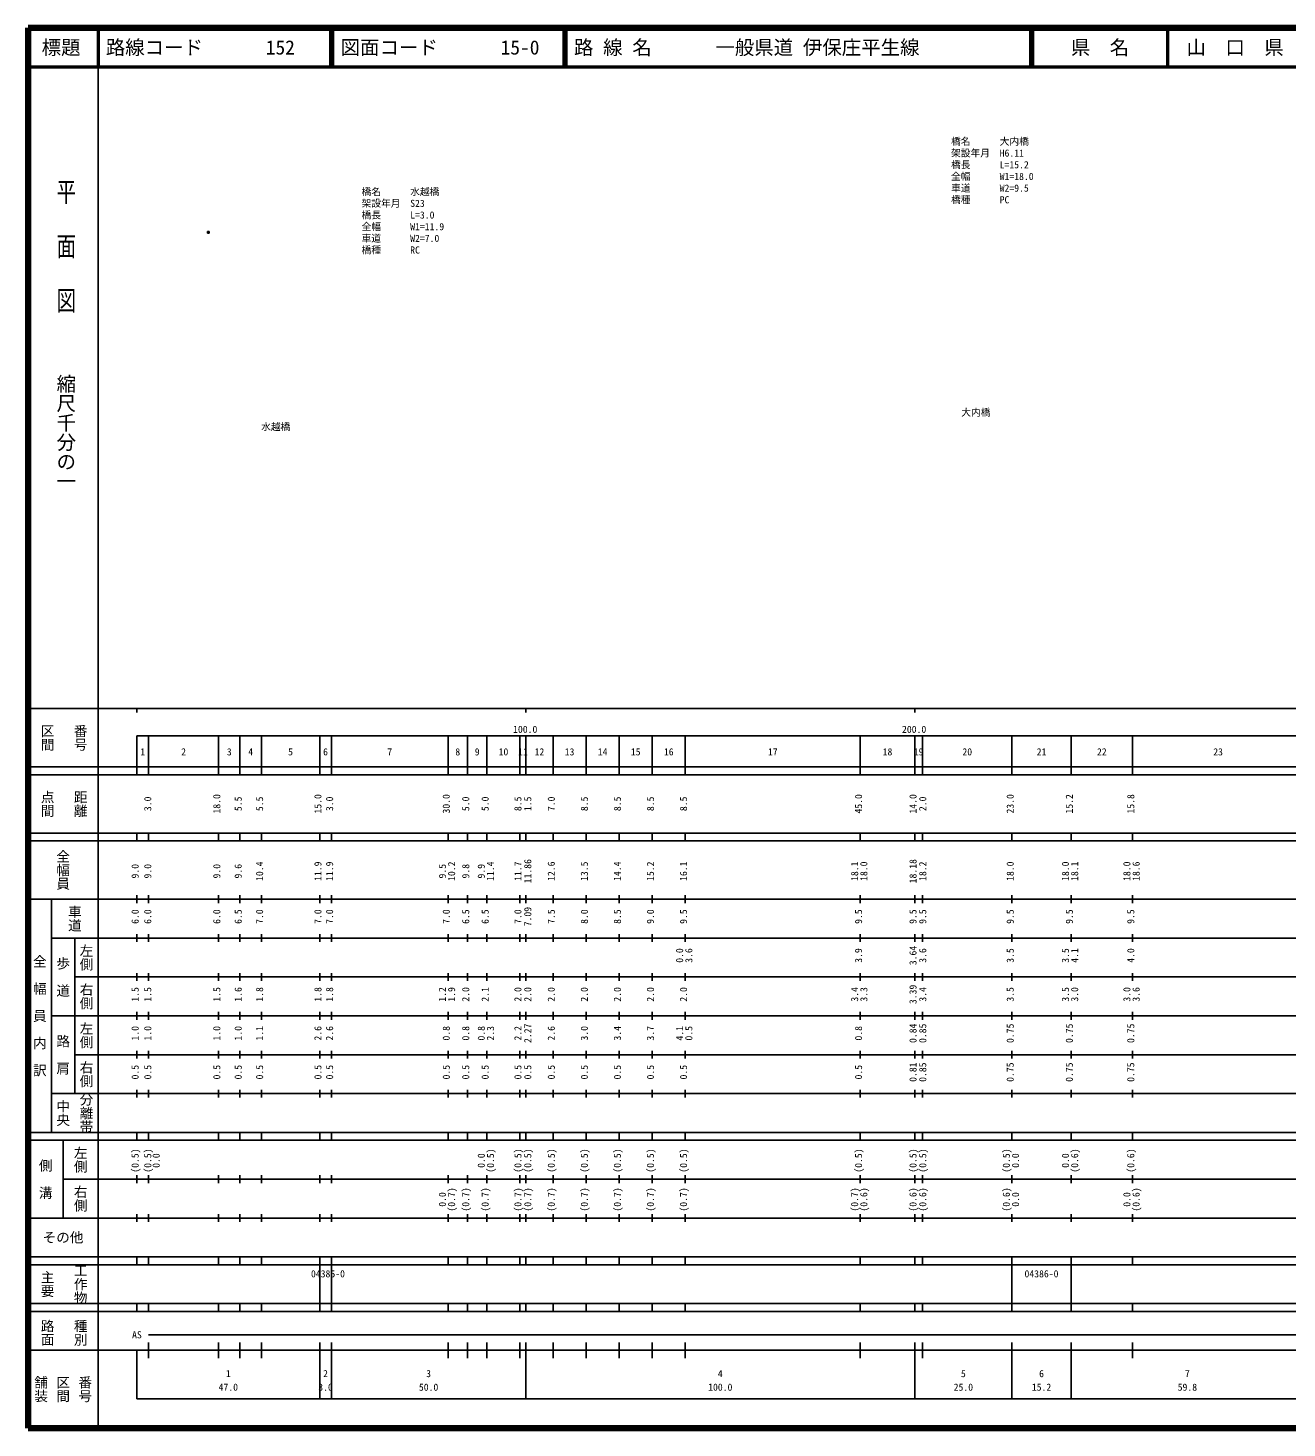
# Model space of a CAD drawing. Units: millimetres on the paper. Extents: x 40 to 680, y 20 to 380.
# Drawn here: x 40 to 363.7, y 20 to 380 of the extents above; entities that cross this region are included whole.
import ezdxf
from ezdxf.enums import TextEntityAlignment as Align

# ---------------------------------------------------------------- set-up
doc = ezdxf.new("R2010")
doc.units = ezdxf.units.MM
doc.header["$PDMODE"] = 32
doc.header["$PDSIZE"] = 0.5
for name, color, linetype in [('M-OTRS', 6, 'Continuous'), ('M-STR-HTXT', 7, 'Continuous'), ('M-STR-STR1', 1, 'Continuous'), ('M-TTL-TXT', 7, 'Continuous')]:
    doc.layers.add(name, color=color, linetype=linetype)
for name, color, linetype, lineweight in [('M-TTL', 2, 'Continuous', 140), ('M-TTL-BAND', 7, 'Continuous', 25), ('M-TTL-LINE', 7, 'Continuous', 50)]:
    doc.layers.add(name, color=color, linetype=linetype, lineweight=lineweight)
doc.styles.add('@ＭＳ ゴシック', font='')
doc.styles.add('ＭＳ ゴシック', font='')
doc.styles.get('@ＭＳ ゴシック').set_extended_font_data('@MS Gothic')
doc.styles.get('ＭＳ ゴシック').set_extended_font_data('MS Gothic')

msp = doc.modelspace()

# ---------------------------------------------------------------- linework, layer by layer
at = {"layer": 'M-OTRS'}
msp.add_point((86.365, 327.456), dxfattribs=at)
at = {"layer": 'M-TTL'}
for p, q in [((40, 380), (40, 20)), ((680, 380), (40, 380)), ((40, 20), (680, 20))]:
    msp.add_line(p, q, dxfattribs=at)
at = {"layer": 'M-TTL-BAND'}
for p, q in [((58, 370), (58, 20)), ((40, 205), (579, 205)), ((68, 205), (68, 204)), ((168, 205), (168, 204)), ((268, 205), (268, 204)), ((68, 198), (579, 198)), ((68, 198), (68, 188)), ((71, 188), (71, 198)), ((89, 188), (89, 198)), ((94.5, 188), (94.5, 198)), ((100, 188), (100, 198)), ((115, 188), (115, 198)), ((118, 188), (118, 198)), ((148, 188), (148, 198)), ((153, 188), (153, 198)), ((158, 188), (158, 198)), ((166.5, 188), (166.5, 198)), ((168, 188), (168, 198)), ((175, 188), (175, 198)), ((183.5, 188), (183.5, 198)), ((192, 188), (192, 198)), ((200.5, 188), (200.5, 198)), ((209, 188), (209, 198)), ((254, 188), (254, 198)), ((268, 188), (268, 198)), ((270, 188), (270, 198)), ((293, 188), (293, 198)), ((308.2, 188), (308.2, 198)), ((324, 188), (324, 198)), ((40, 190), (579, 190)), ((40, 188), (579, 188)), ((40, 173), (579, 173)), ((68, 171), (68, 173)), ((71, 171), (71, 173)), ((89, 171), (89, 173)), ((94.5, 171), (94.5, 173)), ((100, 171), (100, 173)), ((115, 171), (115, 173)), ((118, 171), (118, 173)), ((148, 171), (148, 173)), ((153, 171), (153, 173)), ((158, 171), (158, 173)), ((166.5, 171), (166.5, 173)), ((168, 171), (168, 173)), ((175, 171), (175, 173)), ((183.5, 171), (183.5, 173)), ((192, 171), (192, 173)), ((200.5, 171), (200.5, 173)), ((209, 171), (209, 173)), ((254, 171), (254, 173)), ((268, 171), (268, 173)), ((270, 171), (270, 173)), ((293, 171), (293, 173)), ((308.2, 171), (308.2, 173)), ((324, 171), (324, 173)), ((40, 171), (579, 171)), ((40, 156), (579, 156)), ((46, 96), (46, 156)), ((68, 155), (68, 157)), ((71, 155), (71, 157)), ((89, 155), (89, 157)), ((94.5, 155), (94.5, 157)), ((100, 155), (100, 157)), ((115, 155), (115, 157)), ((118, 155), (118, 157)), ((148, 155), (148, 157)), ((153, 155), (153, 157)), ((158, 155), (158, 157)), ((166.5, 155), (166.5, 157)), ((168, 155), (168, 157)), ((175, 155), (175, 157)), ((183.5, 155), (183.5, 157)), ((192, 155), (192, 157)), ((200.5, 155), (200.5, 157)), ((209, 155), (209, 157)), ((254, 155), (254, 157)), ((268, 155), (268, 157)), ((270, 155), (270, 157)), ((293, 155), (293, 157)), ((308.2, 155), (308.2, 157)), ((324, 155), (324, 157)), ((46, 146), (579, 146)), ((52, 146), (52, 106)), ((68, 145), (68, 147)), ((71, 145), (71, 147)), ((89, 145), (89, 147)), ((94.5, 145), (94.5, 147)), ((100, 145), (100, 147)), ((115, 145), (115, 147)), ((118, 145), (118, 147)), ((148, 145), (148, 147)), ((153, 145), (153, 147)), ((158, 145), (158, 147)), ((166.5, 145), (166.5, 147)), ((168, 145), (168, 147)), ((175, 145), (175, 147)), ((183.5, 145), (183.5, 147)), ((192, 145), (192, 147)), ((200.5, 145), (200.5, 147)), ((209, 145), (209, 147)), ((254, 145), (254, 147)), ((268, 145), (268, 147)), ((270, 145), (270, 147)), ((293, 145), (293, 147)), ((308.2, 145), (308.2, 147)), ((324, 145), (324, 147)), ((68, 135), (68, 137)), ((71, 135), (71, 137)), ((89, 135), (89, 137)), ((94.5, 135), (94.5, 137)), ((100, 135), (100, 137)), ((115, 135), (115, 137)), ((118, 135), (118, 137)), ((148, 135), (148, 137)), ((153, 135), (153, 137)), ((158, 135), (158, 137)), ((166.5, 135), (166.5, 137)), ((168, 135), (168, 137)), ((175, 135), (175, 137)), ((183.5, 135), (183.5, 137)), ((192, 135), (192, 137)), ((200.5, 135), (200.5, 137)), ((209, 135), (209, 137)), ((254, 135), (254, 137)), ((268, 135), (268, 137)), ((270, 135), (270, 137)), ((293, 135), (293, 137)), ((308.2, 135), (308.2, 137)), ((324, 135), (324, 137)), ((52, 136), (579, 136)), ((46, 126), (579, 126)), ((68, 125), (68, 127)), ((71, 125), (71, 127)), ((89, 125), (89, 127)), ((94.5, 125), (94.5, 127)), ((100, 125), (100, 127)), ((115, 125), (115, 127)), ((118, 125), (118, 127)), ((148, 125), (148, 127)), ((153, 125), (153, 127)), ((158, 125), (158, 127)), ((166.5, 125), (166.5, 127)), ((168, 125), (168, 127)), ((175, 125), (175, 127)), ((183.5, 125), (183.5, 127)), ((192, 125), (192, 127)), ((200.5, 125), (200.5, 127)), ((209, 125), (209, 127)), ((254, 125), (254, 127)), ((268, 125), (268, 127)), ((270, 125), (270, 127)), ((293, 125), (293, 127)), ((308.2, 125), (308.2, 127)), ((324, 125), (324, 127)), ((52, 116), (579, 116)), ((68, 115), (68, 117)), ((71, 115), (71, 117)), ((89, 115), (89, 117)), ((94.5, 115), (94.5, 117)), ((100, 115), (100, 117)), ((115, 115), (115, 117)), ((118, 115), (118, 117)), ((148, 115), (148, 117)), ((153, 115), (153, 117)), ((158, 115), (158, 117)), ((166.5, 115), (166.5, 117)), ((168, 115), (168, 117)), ((175, 115), (175, 117)), ((183.5, 115), (183.5, 117)), ((192, 115), (192, 117)), ((200.5, 115), (200.5, 117)), ((209, 115), (209, 117)), ((254, 115), (254, 117)), ((268, 115), (268, 117)), ((270, 115), (270, 117)), ((293, 115), (293, 117)), ((308.2, 115), (308.2, 117)), ((324, 115), (324, 117)), ((46, 106), (579, 106)), ((68, 105), (68, 107)), ((71, 105), (71, 107)), ((89, 105), (89, 107)), ((94.5, 105), (94.5, 107)), ((100, 105), (100, 107)), ((115, 105), (115, 107)), ((118, 105), (118, 107)), ((148, 105), (148, 107)), ((153, 105), (153, 107)), ((158, 105), (158, 107)), ((166.5, 105), (166.5, 107)), ((168, 105), (168, 107)), ((175, 105), (175, 107)), ((183.5, 105), (183.5, 107)), ((192, 105), (192, 107)), ((200.5, 105), (200.5, 107)), ((209, 105), (209, 107)), ((254, 105), (254, 107)), ((268, 105), (268, 107)), ((270, 105), (270, 107)), ((293, 105), (293, 107)), ((308.2, 105), (308.2, 107)), ((324, 105), (324, 107)), ((40, 96), (579, 96)), ((40, 94), (579, 94)), ((49, 94), (49, 74)), ((68, 94), (68, 96)), ((71, 94), (71, 96)), ((89, 94), (89, 96)), ((94.5, 94), (94.5, 96)), ((100, 94), (100, 96)), ((115, 94), (115, 96)), ((118, 94), (118, 96)), ((148, 94), (148, 96)), ((153, 94), (153, 96)), ((158, 94), (158, 96)), ((166.5, 94), (166.5, 96)), ((168, 94), (168, 96)), ((175, 94), (175, 96)), ((183.5, 94), (183.5, 96)), ((192, 94), (192, 96)), ((200.5, 94), (200.5, 96)), ((209, 94), (209, 96)), ((254, 94), (254, 96)), ((268, 94), (268, 96)), ((270, 94), (270, 96)), ((293, 94), (293, 96)), ((308.2, 94), (308.2, 96)), ((324, 94), (324, 96)), ((49, 84), (579, 84)), ((68, 83), (68, 85)), ((71, 83), (71, 85)), ((89, 83), (89, 85)), ((94.5, 83), (94.5, 85)), ((100, 83), (100, 85)), ((115, 83), (115, 85)), ((118, 83), (118, 85)), ((148, 83), (148, 85)), ((153, 83), (153, 85)), ((158, 83), (158, 85)), ((166.5, 83), (166.5, 85)), ((168, 83), (168, 85)), ((175, 83), (175, 85)), ((183.5, 83), (183.5, 85)), ((192, 83), (192, 85)), ((200.5, 83), (200.5, 85)), ((209, 83), (209, 85)), ((254, 83), (254, 85)), ((268, 83), (268, 85)), ((270, 83), (270, 85)), ((293, 83), (293, 85)), ((308.2, 83), (308.2, 85)), ((324, 83), (324, 85)), ((40, 74), (579, 74)), ((68, 73), (68, 75)), ((71, 73), (71, 75)), ((89, 73), (89, 75)), ((94.5, 73), (94.5, 75)), ((100, 73), (100, 75)), ((115, 73), (115, 75)), ((118, 73), (118, 75)), ((148, 73), (148, 75)), ((153, 73), (153, 75)), ((158, 73), (158, 75)), ((166.5, 73), (166.5, 75)), ((168, 73), (168, 75)), ((175, 73), (175, 75)), ((183.5, 73), (183.5, 75)), ((192, 73), (192, 75)), ((200.5, 73), (200.5, 75)), ((209, 73), (209, 75)), ((254, 73), (254, 75)), ((268, 73), (268, 75)), ((270, 73), (270, 75)), ((293, 73), (293, 75)), ((308.2, 73), (308.2, 75)), ((324, 73), (324, 75)), ((40, 64), (579, 64)), ((40, 62), (579, 62)), ((68, 62), (68, 64)), ((71, 62), (71, 64)), ((89, 62), (89, 64)), ((94.5, 62), (94.5, 64)), ((100, 62), (100, 64)), ((115, 62), (115, 64)), ((115, 52), (115, 62)), ((118, 62), (118, 64)), ((118, 52), (118, 62)), ((148, 62), (148, 64)), ((153, 62), (153, 64)), ((158, 62), (158, 64)), ((166.5, 62), (166.5, 64)), ((168, 62), (168, 64)), ((175, 62), (175, 64)), ((183.5, 62), (183.5, 64)), ((192, 62), (192, 64)), ((200.5, 62), (200.5, 64)), ((209, 62), (209, 64)), ((254, 62), (254, 64)), ((268, 62), (268, 64)), ((270, 62), (270, 64)), ((293, 62), (293, 64)), ((293, 52), (293, 62)), ((308.2, 62), (308.2, 64)), ((308.2, 52), (308.2, 62)), ((324, 62), (324, 64)), ((40, 52), (579, 52)), ((68, 50), (68, 52)), ((71, 50), (71, 52)), ((89, 50), (89, 52)), ((94.5, 50), (94.5, 52)), ((100, 50), (100, 52)), ((115, 50), (115, 52)), ((118, 50), (118, 52)), ((148, 50), (148, 52)), ((153, 50), (153, 52)), ((158, 50), (158, 52)), ((166.5, 50), (166.5, 52)), ((168, 50), (168, 52)), ((175, 50), (175, 52)), ((183.5, 50), (183.5, 52)), ((192, 50), (192, 52)), ((200.5, 50), (200.5, 52)), ((209, 50), (209, 52)), ((254, 50), (254, 52)), ((268, 50), (268, 52)), ((270, 50), (270, 52)), ((293, 50), (293, 52)), ((308.2, 50), (308.2, 52)), ((324, 50), (324, 52)), ((40, 50), (579, 50)), ((71, 44), (561, 44)), ((40, 40), (579, 40)), ((68, 40), (68, 27.5)), ((71, 38), (71, 42)), ((89, 38), (89, 42)), ((94.5, 38), (94.5, 42)), ((100, 38), (100, 42)), ((115, 27.5), (115, 42)), ((118, 27.5), (118, 42)), ((148, 38), (148, 42)), ((153, 38), (153, 42)), ((158, 38), (158, 42)), ((166.5, 38), (166.5, 42)), ((168, 27.5), (168, 42)), ((175, 38), (175, 42)), ((183.5, 38), (183.5, 42)), ((192, 38), (192, 42)), ((200.5, 38), (200.5, 42)), ((209, 38), (209, 42)), ((254, 38), (254, 42)), ((268, 27.5), (268, 42)), ((270, 38), (270, 42)), ((293, 27.5), (293, 42)), ((308.2, 27.5), (308.2, 42)), ((324, 38), (324, 42)), ((68, 27.5), (579, 27.5))]:
    msp.add_line(p, q, dxfattribs=at)
at = {"layer": 'M-TTL-LINE'}
for p, q in [((58, 380), (58, 370)), ((117.75, 380), (117.75, 370)), ((118.25, 380), (118.25, 370)), ((177.75, 380), (177.75, 370)), ((178.25, 380), (178.25, 370)), ((297.75, 380), (297.75, 370)), ((298.25, 380), (298.25, 370)), ((333, 380), (333, 370)), ((40, 370), (680, 370))]:
    msp.add_line(p, q, dxfattribs=at)

# ---------------------------------------------------------------- texts
at = {"layer": 'M-STR-HTXT', "style": 'ＭＳ ゴシック'}
for s, p in [('橋名\u3000\u3000\u3000大内橋', (277.334, 349.369)), ('橋長\u3000\u3000\u3000L=15.2', (277.334, 343.369)), ('架設年月\u3000H6.11', (277.334, 346.369)), ('全幅\u3000\u3000\u3000W1=18.0', (277.334, 340.369)), ('橋名\u3000\u3000\u3000水越橋', (125.772, 336.451)), ('車道\u3000\u3000\u3000W2=9.5', (277.334, 337.369)), ('架設年月\u3000S23', (125.772, 333.451)), ('橋種\u3000\u3000\u3000PC', (277.334, 334.369)), ('橋長\u3000\u3000\u3000L=3.0', (125.772, 330.451)), ('全幅\u3000\u3000\u3000W1=11.9', (125.772, 327.451)), ('橋種\u3000\u3000\u3000RC', (125.772, 321.451)), ('車道\u3000\u3000\u3000W2=7.0', (125.772, 324.451))]:
    msp.add_text(s, height=1.833, dxfattribs=at).set_placement(p, align=Align.BOTTOM_LEFT)
at = {"layer": 'M-STR-STR1', "style": 'ＭＳ ゴシック'}
for s, p in [('大内橋', (279.966, 279.706)), ('水越橋', (99.948, 275.994))]:
    msp.add_text(s, height=1.833, dxfattribs=at).set_placement(p, align=Align.BOTTOM_LEFT)
at = {"layer": 'M-TTL-BAND', "style": '@ＭＳ ゴシック', "width": 1.4}
msp.add_text('平  面  図', height=3.666, rotation=270, dxfattribs=at).set_placement((49.777, 306.475), align=Align.MIDDLE_RIGHT)
at = {"layer": 'M-TTL-BAND', "style": '@ＭＳ ゴシック'}
msp.add_text('縮尺千分の一', height=3.666, rotation=270, dxfattribs=at).set_placement((49.777, 261.03), align=Align.MIDDLE_RIGHT)
for s, p in [('区間', (45, 197.5)), ('番号', (53.5, 197.5)), ('点間', (45, 180.5)), ('距離', (53.5, 180.5)), ('全幅員', (49, 163.5)), ('車道', (52, 151)), ('左側', (55, 141)), ('全\u3000幅\u3000員\u3000内\u3000訳', (43, 126)), ('歩\u3000道', (49, 136)), ('右側', (55, 131)), ('左側', (55, 121)), ('路\u3000肩', (49, 116)), ('右側', (55, 111)), ('分離帯', (55, 101)), ('中央', (49, 101)), ('左側', (53.5, 89)), ('側\u3000溝', (44.5, 84)), ('右側', (53.5, 79)), ('工作物', (53.5, 57)), ('主要', (45, 57)), ('路面', (45, 44.5)), ('種別', (53.5, 44.5)), ('舗装', (43.333, 30)), ('区間', (49, 30)), ('番号', (54.667, 30))]:
    msp.add_text(s, height=2.566, rotation=270, dxfattribs=at).set_placement(p, align=Align.MIDDLE_CENTER)
at = {"layer": 'M-TTL-BAND', "style": 'ＭＳ ゴシック'}
for s, p in [('100.0', (167.844, 198.195)), ('200.0', (267.844, 198.195)), ('1', (69.5, 192.405)), ('2', (80, 192.405)), ('3', (91.75, 192.405)), ('4', (97.25, 192.405)), ('5', (107.5, 192.405)), ('6', (116.5, 192.405)), ('7', (133, 192.405)), ('8', (150.5, 192.405)), ('9', (155.5, 192.405)), ('10', (162.25, 192.405)), ('11', (167.25, 192.405)), ('12', (171.5, 192.405)), ('13', (179.25, 192.405)), ('14', (187.75, 192.405)), ('15', (196.25, 192.405)), ('16', (204.75, 192.405)), ('17', (231.5, 192.405)), ('18', (261, 192.405)), ('19', (269, 192.405)), ('20', (281.5, 192.405)), ('21', (300.6, 192.405)), ('22', (316.1, 192.405)), ('23', (346, 192.405)), ('AS', (68, 42.5)), ('1', (91.5, 32.523)), ('2', (116.5, 32.523)), ('3', (143, 32.523)), ('4', (218, 32.523)), ('5', (280.5, 32.523)), ('6', (300.6, 32.523)), ('7', (338.1, 32.523)), ('47.0', (91.5, 29.033)), ('3.0', (116.5, 29.033)), ('50.0', (143, 29.033)), ('100.0', (218, 29.033)), ('25.0', (280.5, 29.033)), ('15.2', (300.6, 29.033)), ('59.8', (338.1, 29.033))]:
    msp.add_text(s, height=1.833, dxfattribs=at).set_placement(p, align=Align.BOTTOM_CENTER)
for s, p in [('3.0', (72.25, 180.5)), ('18.0', (90, 180.5)), ('5.5', (95.5, 180.5)), ('5.5', (101, 180.5)), ('15.0', (116, 180.5)), ('3.0', (119, 180.5)), ('30.0', (149, 180.5)), ('5.0', (154, 180.5)), ('5.0', (159, 180.5)), ('8.5', (167.42, 180.5)), ('1.5', (169.959, 180.5)), ('7.0', (176, 180.5)), ('8.5', (184.5, 180.5)), ('8.5', (193, 180.5)), ('8.5', (201.5, 180.5)), ('8.5', (210, 180.5)), ('45.0', (255, 180.5)), ('14.0', (269, 180.5)), ('2.0', (271.509, 180.5)), ('23.0', (294, 180.5)), ('15.2', (309.2, 180.5)), ('15.8', (325, 180.5)), ('11.86', (169.959, 163.174)), ('18.18', (269, 163.174)), ('9.0', (69, 163.174)), ('9.0', (72.25, 163.174)), ('9.0', (90, 163.174)), ('9.6', (95.5, 163.174)), ('10.4', (101, 163.174)), ('11.9', (116, 163.174)), ('11.9', (119, 163.174)), ('9.5', (148, 163.174)), ('10.2', (150.37, 163.174)), ('9.8', (154, 163.174)), ('9.9', (158, 163.174)), ('11.4', (160.37, 163.174)), ('11.7', (167.42, 163.174)), ('12.6', (176, 163.174)), ('13.5', (184.5, 163.174)), ('14.4', (193, 163.174)), ('15.2', (201.5, 163.174)), ('16.1', (210, 163.174)), ('18.1', (254, 163.174)), ('18.0', (256.37, 163.174)), ('18.2', (271.509, 163.174)), ('18.0', (294, 163.174)), ('18.0', (308.2, 163.174)), ('18.1', (310.57, 163.174)), ('18.0', (324, 163.174)), ('18.6', (326.37, 163.174)), ('6.0', (69, 151.5)), ('6.0', (72.25, 151.5)), ('6.0', (90, 151.5)), ('6.5', (95.5, 151.5)), ('7.0', (101, 151.5)), ('7.0', (116, 151.5)), ('7.0', (119, 151.5)), ('7.0', (149, 151.5)), ('6.5', (154, 151.5)), ('6.5', (159, 151.5)), ('7.0', (167.42, 151.5)), ('7.09', (169.959, 151.5)), ('7.5', (176, 151.5)), ('8.0', (184.5, 151.5)), ('8.5', (193, 151.5)), ('9.0', (201.5, 151.5)), ('9.5', (210, 151.5)), ('9.5', (255, 151.5)), ('9.5', (269, 151.5)), ('9.5', (271.509, 151.5)), ('9.5', (294, 151.5)), ('9.5', (309.2, 151.5)), ('9.5', (325, 151.5)), ('0.0', (209, 141.5)), ('3.6', (211.37, 141.5)), ('3.9', (255, 141.5)), ('3.64', (269, 141.5)), ('3.6', (271.509, 141.5)), ('3.5', (294, 141.5)), ('3.5', (308.2, 141.5)), ('4.1', (310.57, 141.5)), ('4.0', (325, 141.5)), ('1.5', (69, 131.5)), ('1.5', (72.25, 131.5)), ('1.5', (90, 131.5)), ('1.6', (95.5, 131.5)), ('1.8', (101, 131.5)), ('1.8', (116, 131.5)), ('1.8', (119, 131.5)), ('1.2', (148, 131.5)), ('1.9', (150.37, 131.5)), ('2.0', (154, 131.5)), ('2.1', (159, 131.5)), ('2.0', (167.42, 131.5)), ('2.0', (169.959, 131.5)), ('2.0', (176, 131.5)), ('2.0', (184.5, 131.5)), ('2.0', (193, 131.5)), ('2.0', (201.5, 131.5)), ('2.0', (210, 131.5)), ('3.4', (254, 131.5)), ('3.3', (256.37, 131.5)), ('3.39', (269, 131.5)), ('3.4', (271.509, 131.5)), ('3.5', (294, 131.5)), ('3.5', (308.2, 131.5)), ('3.0', (310.57, 131.5)), ('3.0', (324, 131.5)), ('3.6', (326.37, 131.5)), ('1.0', (69, 121.5)), ('1.0', (72.25, 121.5)), ('1.0', (90, 121.5)), ('1.0', (95.5, 121.5)), ('1.1', (101, 121.5)), ('2.6', (116, 121.5)), ('2.6', (119, 121.5)), ('0.8', (149, 121.5)), ('0.8', (154, 121.5)), ('0.8', (158, 121.5)), ('2.3', (160.37, 121.5)), ('2.2', (167.42, 121.5)), ('2.27', (169.959, 121.5)), ('2.6', (176, 121.5)), ('3.0', (184.5, 121.5)), ('3.4', (193, 121.5)), ('3.7', (201.5, 121.5)), ('4.1', (209, 121.5)), ('0.5', (211.37, 121.5)), ('0.8', (255, 121.5)), ('0.84', (269, 121.5)), ('0.85', (271.509, 121.5)), ('0.75', (294, 121.5)), ('0.75', (309.2, 121.5)), ('0.75', (325, 121.5)), ('0.5', (69, 111.5)), ('0.5', (72.25, 111.5)), ('0.5', (90, 111.5)), ('0.5', (95.5, 111.5)), ('0.5', (101, 111.5)), ('0.5', (116, 111.5)), ('0.5', (119, 111.5)), ('0.5', (149, 111.5)), ('0.5', (154, 111.5)), ('0.5', (159, 111.5)), ('0.5', (167.42, 111.5)), ('0.5', (169.959, 111.5)), ('0.5', (176, 111.5)), ('0.5', (184.5, 111.5)), ('0.5', (193, 111.5)), ('0.5', (201.5, 111.5)), ('0.5', (210, 111.5)), ('0.5', (255, 111.5)), ('0.81', (269, 111.5)), ('0.85', (271.509, 111.5)), ('0.75', (294, 111.5)), ('0.75', (309.2, 111.5)), ('0.75', (325, 111.5)), ('(0.5)', (69, 88.764)), ('(0.5)', (72.25, 88.764)), ('0.0', (74.407, 88.764)), ('0.0', (158, 88.764)), ('(0.5)', (160.37, 88.764)), ('(0.5)', (167.42, 88.764)), ('(0.5)', (169.959, 88.764)), ('(0.5)', (176, 88.764)), ('(0.5)', (184.5, 88.764)), ('(0.5)', (193, 88.764)), ('(0.5)', (201.5, 88.764)), ('(0.5)', (210, 88.764)), ('(0.5)', (255, 88.764)), ('(0.5)', (269, 88.764)), ('(0.5)', (271.509, 88.764)), ('(0.5)', (293, 88.764)), ('0.0', (295.37, 88.764)), ('0.0', (308.2, 88.764)), ('(0.6)', (310.57, 88.764)), ('(0.6)', (325, 88.764)), ('0.0', (148, 78.764)), ('(0.7)', (150.37, 78.764)), ('(0.7)', (154, 78.764)), ('(0.7)', (159, 78.764)), ('(0.7)', (167.42, 78.764)), ('(0.7)', (169.959, 78.764)), ('(0.7)', (176, 78.764)), ('(0.7)', (184.5, 78.764)), ('(0.7)', (193, 78.764)), ('(0.7)', (201.5, 78.764)), ('(0.7)', (210, 78.764)), ('(0.7)', (254, 78.764)), ('(0.6)', (256.37, 78.764)), ('(0.6)', (269, 78.764)), ('(0.6)', (271.509, 78.764)), ('(0.6)', (293, 78.764)), ('0.0', (295.37, 78.764)), ('0.0', (324, 78.764)), ('(0.6)', (326.37, 78.764))]:
    msp.add_text(s, height=1.833, rotation=90, dxfattribs=at).set_placement(p, align=Align.BOTTOM_CENTER)
for s, height, p in [('その他', 2.566, (49, 69)), ('04385-0', 1.833, (117.125, 59.655)), ('04386-0', 1.833, (300.585, 59.655))]:
    msp.add_text(s, height=height, dxfattribs=at).set_placement(p, align=Align.MIDDLE_CENTER)
at = {"layer": 'M-TTL-TXT', "style": 'ＭＳ ゴシック'}
for s, p in [('標題', (48.5, 375)), ('県\u3000名', (315.625, 375)), ('山\u3000口\u3000県', (350.375, 375))]:
    msp.add_text(s, height=3.666, dxfattribs=at).set_placement(p, align=Align.MIDDLE_CENTER)
for s, p in [('路線コード', (60, 375)), ('152', (101.142, 375)), ('図面コード', (120.38, 375)), ('15-0', (161.521, 375)), ('路 線 名', (180.38, 375)), ('一般県道 伊保庄平生線', (216.734, 375))]:
    msp.add_text(s, height=3.666, dxfattribs=at).set_placement(p, align=Align.MIDDLE_LEFT)

doc.saveas('drawing.dxf')
